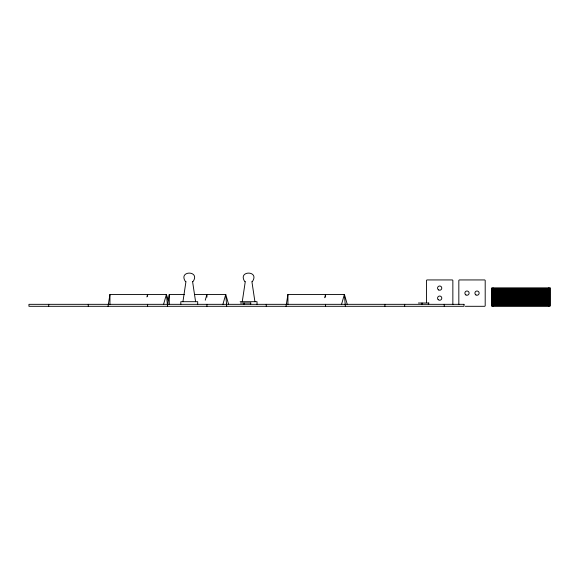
<?xml version="1.0" encoding="UTF-8"?>
<svg xmlns="http://www.w3.org/2000/svg" width="579" height="579" viewBox="0 0 579 579"><rect width="100%" height="100%" fill="white"/><g stroke="black" fill="none" stroke-linecap="round" stroke-linejoin="round"><path stroke-width="0.87" d="M182.935 301.695L185.968 281.481M242.261 301.695L245.293 281.481M168.091 300.212L166.426 294.443L109.952 294.443L108.049 306.305M167.374 306.305L169.278 294.443L184.52 294.443M347.255 304.33L344.404 294.443L287.929 294.443L286.026 306.305M146.885 296.918L147.602 294.443L147.602 296.238M163.575 304.33L166.426 294.443L167.374 304.33M205.263 300.212L206.927 294.443L206.927 297.143M222.901 304.33L225.752 294.443L194.378 294.443M324.631 297.736L325.579 294.443L325.579 297.143M341.552 304.33L344.404 294.443L345.352 306.305M192.988 281.691C200.804 270.255 177.717 270.255 185.533 281.691M252.314 281.691C260.137 270.255 237.043 270.255 244.859 281.691M491.716 288.508L550.05 288.508M491.716 289.167L550.05 289.167M491.716 289.833L550.05 289.833M491.716 290.492L550.05 290.492M491.716 291.15L550.05 291.15M491.716 291.809L550.05 291.809M491.716 292.467L550.05 292.467M491.716 293.126L550.05 293.126M491.716 293.785L550.05 293.785M491.716 294.443L550.05 294.443M491.716 295.102L550.05 295.102M491.716 295.76L550.05 295.76M491.716 296.419L550.05 296.419M491.716 297.078L550.05 297.078M491.716 297.736L550.05 297.736M491.716 298.402L550.05 298.402M491.716 299.061L550.05 299.061M491.716 299.719L550.05 299.719M491.716 300.378L550.05 300.378M491.716 301.037L550.05 301.037M240.147 301.695L257.025 301.695L257.025 304.33M491.716 301.695L550.05 301.695M491.716 302.354L550.05 302.354M240.43 303.012L250.975 303.012M418.407 303.012L428.952 303.012M491.716 303.012L550.05 303.012M491.716 303.671L550.05 303.671M491.716 304.33L550.05 304.33M491.716 304.988L550.05 304.988M491.716 305.647L550.05 305.647M465.313 306.305L484.746 306.305L485.195 305.857L485.195 280.388L484.746 279.939L459.277 279.939L458.829 280.388L458.829 304.54M228.604 304.33L225.752 294.443L226.7 306.305M251.887 281.481L254.919 301.695M192.561 281.481L195.593 301.695M548.733 287.85L548.733 306.305M493.033 287.85L493.033 306.305M452.858 304.54L452.858 280.388L452.409 279.939L426.94 279.939L426.491 280.388L426.491 302.448M444.231 304.33L444.231 306.305M428.619 303.012L428.619 304.33M422.033 303.012L422.033 304.33M404.678 304.33L404.678 306.305M384.905 304.33L384.905 306.305M325.579 304.33L325.579 306.305M287.929 294.443L287.929 304.33M266.253 304.33L266.253 306.305M250.642 303.012L250.642 304.33M244.048 303.012L244.048 304.33M206.927 304.33L206.927 306.305M197.7 304.33L197.7 301.695L180.822 301.695L180.822 304.33M169.278 294.443L169.278 304.33M147.602 304.33L147.602 306.305M109.952 294.443L109.952 304.33M88.276 304.33L88.276 306.305M48.723 304.33L48.723 306.305M550.05 287.85L491.716 287.85L491.716 306.305L550.05 306.305L550.05 287.85M464.003 304.33L28.95 304.33L28.95 306.305L464.003 306.305L464.003 304.33M438.614 289.949A2.121 2.121 0 0 0 441.791 288.11A2.121 2.121 0 0 0 438.614 286.272A2.121 2.121 0 0 0 438.614 289.949M438.18 299.64A2.121 2.121 0 0 0 441.726 298.692A2.121 2.121 0 0 0 439.128 296.093A2.121 2.121 0 0 0 438.18 299.64M465.936 294.964A2.121 2.121 0 0 0 469.12 293.126A2.121 2.121 0 0 0 465.936 291.288A2.121 2.121 0 0 0 465.936 294.964M475.967 294.964A2.121 2.121 0 0 0 479.144 293.126A2.121 2.121 0 0 0 475.967 291.288A2.121 2.121 0 0 0 475.967 294.964"/></g></svg>
